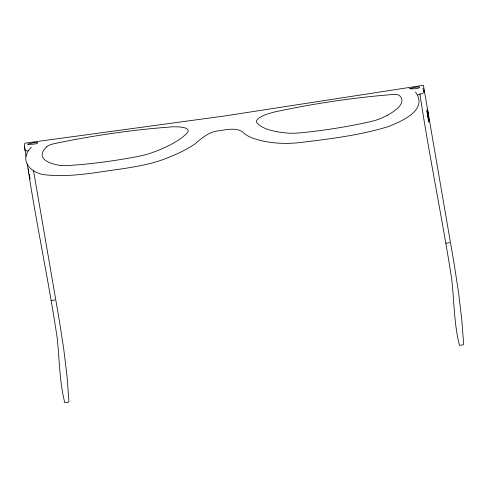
<?xml version="1.0" encoding="UTF-8"?>
<svg xmlns="http://www.w3.org/2000/svg" width="488" height="488" viewBox="0 0 488 488"><rect width="100%" height="100%" fill="white"/><g stroke="black" fill="none" stroke-linecap="round" stroke-linejoin="round"><path stroke-width="0.73" d="M26.071 156.465L24.4 146.126L24.857 143.185L223.754 116.089L423.413 85.296L454.102 263.666L458.458 291.854L461.758 319.317L463.6 343.454L463.35 344.815L459.489 345.37C453.834 323.52 454.285 300.455 451.559 278.081C441.951 216.556 429.111 155.568 419.93 93.964M424.243 90.109L423.785 93.049L422.956 88.237M417.789 94.934L422.62 93.281M51.1 300.553L54.961 299.992M445.8 243.219L449.655 242.658M26.37 150.835L28.487 150.792M415.44 91.939C428.781 110.068 401.435 121.305 388.277 126.618C359.937 135.304 330.266 138.909 300.925 142.447C288.005 143.997 274.836 143.704 262.111 140.837C255.017 139.111 247.349 137.085 242.188 131.565C235.234 127.441 226.377 129.753 218.825 130.76C209.132 131.711 201.947 137.915 194.968 143.966C185.367 150.499 174.655 155.172 163.834 159.277C150.865 164.145 137.116 166.371 123.513 168.659C98.155 171.898 72.45 177.48 46.799 174.954C31.732 174.234 17.727 160.613 31.214 147.413L31.177 147.083M427.323 110.41L428.641 116.717M427.439 112.441L426.927 110.819L427.86 116.827M428.934 119.767L428.421 118.145L428.708 121.195L428.196 119.572M29.64 177.461L29.981 178.547M29.963 178.944L29.304 174.722M33.544 170.763L59.408 321L63.763 349.188L67.063 376.644L68.9 400.782L68.649 402.142L64.794 402.704C59.335 381.549 59.536 359.211 57.12 337.513C48.446 279.417 35.929 221.942 27.267 163.828M24.4 146.126L25.23 150.944M29.353 174.411L29.524 176.241M28.371 168.714L28.786 173.1M27.859 144.204C40.217 145.058 41.864 139.849 27.859 144.204M409.78 88.706C421.547 89.725 424.218 84.369 409.78 88.706M46.488 146.912L44.201 149.499A73.542 20.459 -9.8 0 0 52.857 163.809L58.182 165.109A26.956 7.497 -9.8 0 0 68.314 165.53L76.616 164.932A167.347 46.561 -9.8 0 0 128.917 158.118L137.585 156.538A32.714 9.101 -9.8 0 0 151.957 152.732L157.801 150.505A95.16 26.474 -9.8 0 0 184.604 135.42L186.898 133.157A23.583 6.564 -9.8 0 0 181.957 127.234A27.633 7.686 -9.8 0 0 166.89 127.264A255.505 71.083 -9.8 0 0 54.375 143.631A10.254 2.855 -9.8 0 0 46.488 146.912M387.502 115.198L381.518 118.145A26.956 7.497 -9.8 0 1 370.776 121.597L362.279 123.44A167.347 46.561 -9.8 0 1 309.734 131.851L301.163 132.773A32.714 9.101 -9.8 0 1 287.341 133.072L281.942 132.474A95.16 26.474 -9.8 0 1 258.725 124.647L257.048 122.97A23.583 6.564 -9.8 0 1 264.118 115.302A27.633 7.686 -9.8 0 1 279.88 110.849A255.505 71.083 -9.8 0 1 392.382 94.538A10.254 2.855 -9.8 0 1 399.593 95.624L401.154 97.649A73.542 20.459 -9.8 0 1 387.502 115.198M427.891 111.728L427.146 109.391L427.39 114.893L428.885 122.22L428.69 116.406L427.891 111.728"/></g></svg>
